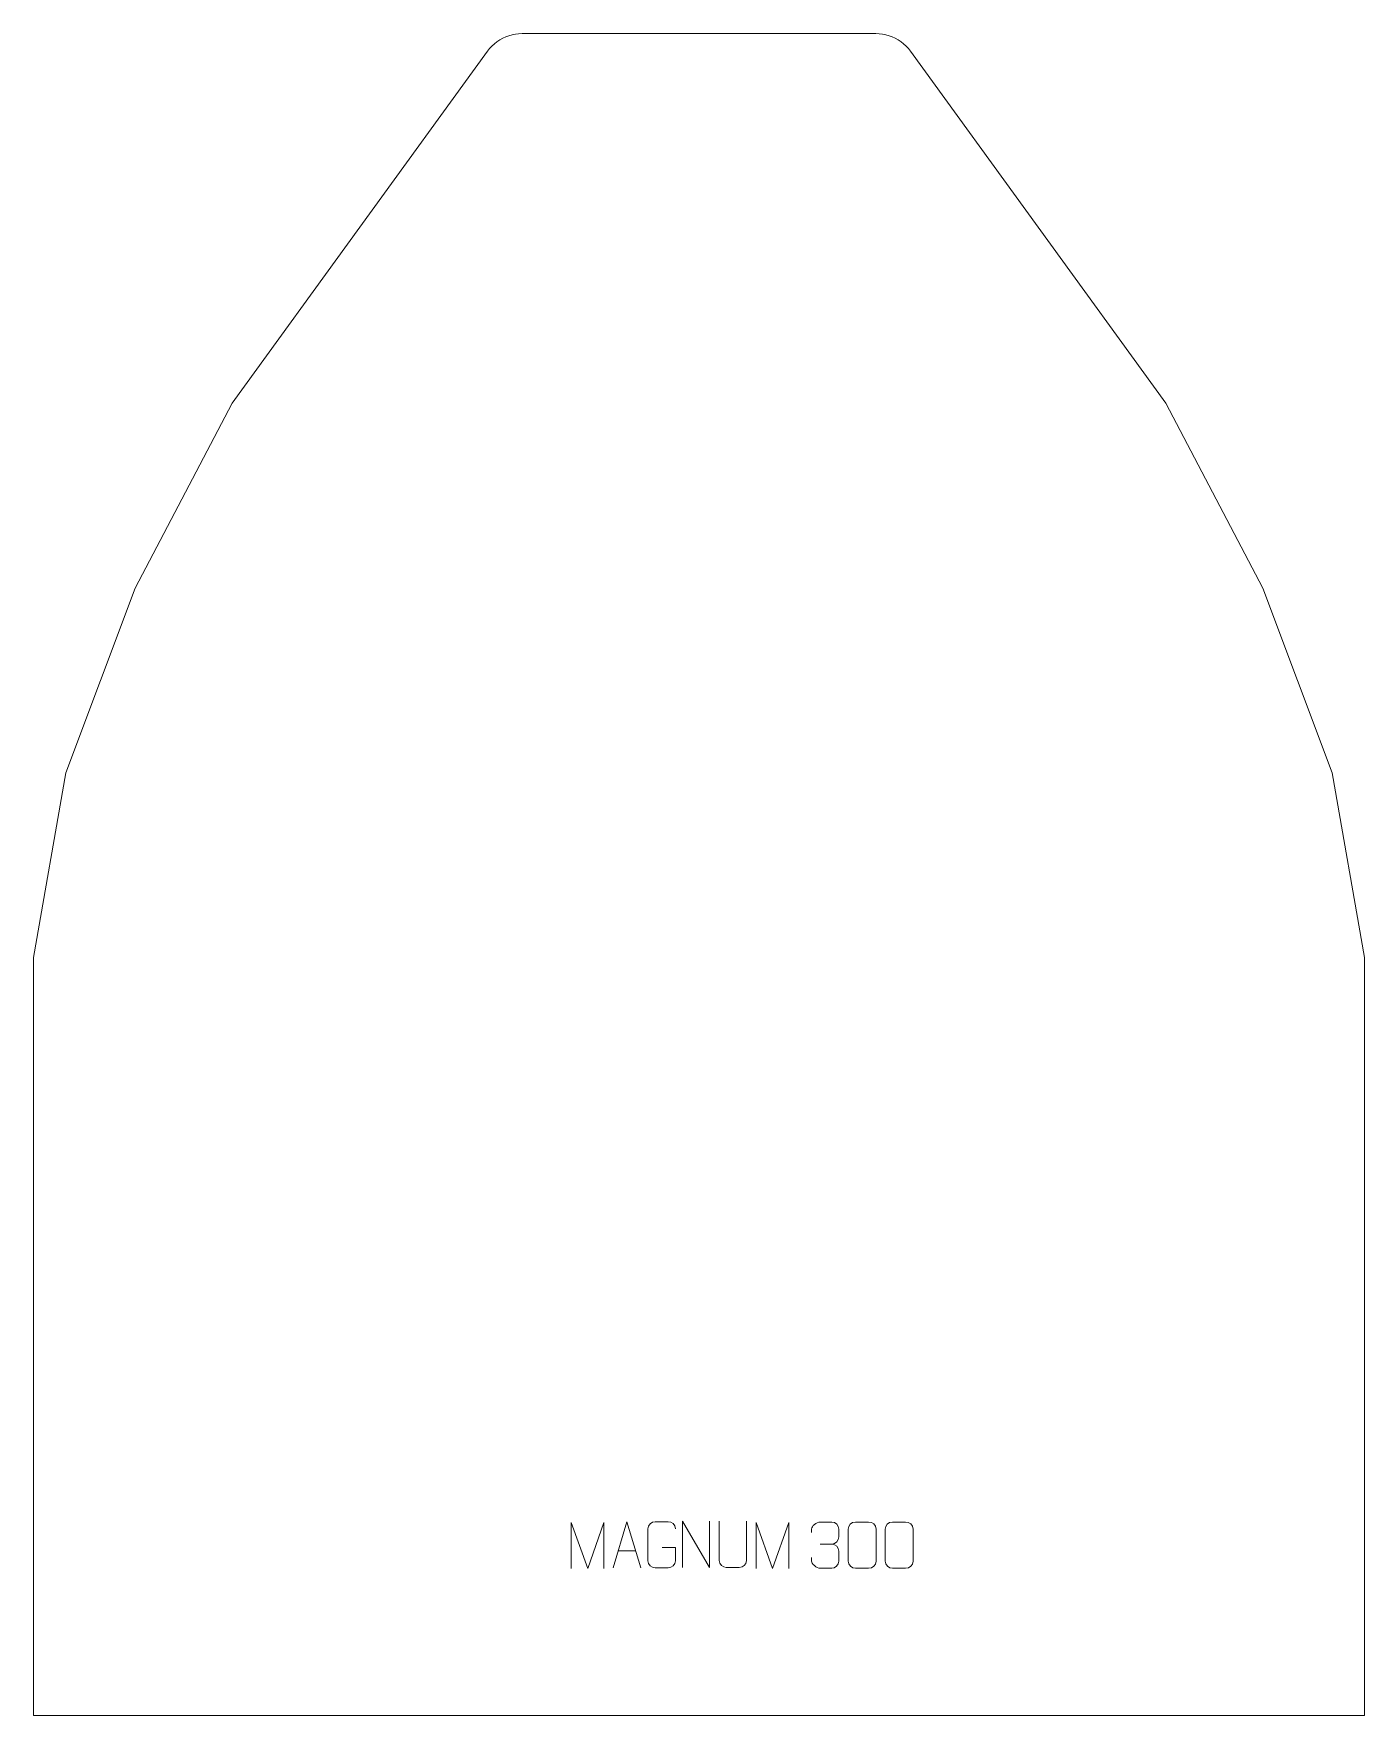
# Model space of a CAD drawing. Header units: millimetres. Extents: x -363 to 357, y 352 to 1262.
import ezdxf

# ---------------------------------------------------------------- set-up
doc = ezdxf.new("R2010")
doc.units = ezdxf.units.MM
doc.header["$MEASUREMENT"] = 0
doc.layers.add('layer 1', color=7, linetype='Continuous')

msp = doc.modelspace()

# ---------------------------------------------------------------- linework, layer by layer
at = {"layer": 'layer 1', "color": 242, "lineweight": 9}
msp.add_open_spline([(-98.6651, 1262.0834), (-98.6651, 1262.0834), (92.862, 1262.0834), (92.862, 1262.0834), (92.862, 1262.0834), (92.862, 1262.0834), (94.6692, 1262.0126), (94.6692, 1262.0126), (94.6692, 1262.0126), (94.6692, 1262.0126), (96.4648, 1261.8006), (96.4648, 1261.8006), (96.4648, 1261.8006), (96.4648, 1261.8006), (98.239, 1261.4478), (98.239, 1261.4478), (98.239, 1261.4478), (98.239, 1261.4478), (99.9783, 1260.9564), (99.9783, 1260.9564), (99.9783, 1260.9564), (99.9783, 1260.9564), (101.6756, 1260.3287), (101.6756, 1260.3287), (101.6756, 1260.3287), (101.6756, 1260.3287), (103.3166, 1259.5716), (103.3166, 1259.5716), (103.3166, 1259.5716), (103.3166, 1259.5716), (104.8938, 1258.6878), (104.8938, 1258.6878), (104.8938, 1258.6878), (104.8938, 1258.6878), (106.3965, 1257.6824), (106.3965, 1257.6824), (106.3965, 1257.6824), (106.3965, 1257.6824), (107.8158, 1256.5606), (107.8158, 1256.5606), (107.8158, 1256.5606), (107.8158, 1256.5606), (109.1434, 1255.3318), (109.1434, 1255.3318), (109.1434, 1255.3318), (109.1434, 1255.3318), (110.3705, 1254.0042), (110.3705, 1254.0042), (110.3705, 1254.0042), (110.3705, 1254.0042), (111.4876, 1252.5816), (111.4876, 1252.5816), (111.4876, 1252.5816), (111.4876, 1252.5816), (249.599, 1062.0845), (249.599, 1062.0845), (249.599, 1062.0845), (249.599, 1062.0845), (302.0982, 962.0853), (302.0982, 962.0853), (302.0982, 962.0853), (302.0982, 962.0853), (339.599, 862.0841), (339.599, 862.0841), (339.599, 862.0841), (339.599, 862.0841), (357.0991, 762.0845), (357.0991, 762.0845), (357.0991, 762.0845), (357.0991, 762.0845), (357.0991, 352.0842), (357.0991, 352.0842), (357.0991, 352.0842), (357.0991, 352.0842), (-362.9003, 352.0842), (-362.9003, 352.0842), (-362.9003, 352.0842), (-362.9003, 352.0842), (-362.9003, 762.0845), (-362.9003, 762.0845), (-362.9003, 762.0845), (-362.9003, 762.0845), (-345.4002, 862.0841), (-345.4002, 862.0841), (-345.4002, 862.0841), (-345.4002, 862.0841), (-307.9008, 962.0853), (-307.9008, 962.0853), (-307.9008, 962.0853), (-307.9008, 962.0853), (-255.402, 1062.0845), (-255.402, 1062.0845), (-255.402, 1062.0845), (-255.402, 1062.0845), (-117.2907, 1252.5816), (-117.2907, 1252.5816), (-117.2907, 1252.5816), (-117.2907, 1252.5816), (-116.1717, 1254.0042), (-116.1717, 1254.0042), (-116.1717, 1254.0042), (-116.1717, 1254.0042), (-114.9465, 1255.3318), (-114.9465, 1255.3318), (-114.9465, 1255.3318), (-114.9465, 1255.3318), (-113.6189, 1256.5606), (-113.6189, 1256.5606), (-113.6189, 1256.5606), (-113.6189, 1256.5606), (-112.1996, 1257.6824), (-112.1996, 1257.6824), (-112.1996, 1257.6824), (-112.1996, 1257.6824), (-110.6964, 1258.6878), (-110.6964, 1258.6878), (-110.6964, 1258.6878), (-110.6964, 1258.6878), (-109.1197, 1259.5716), (-109.1197, 1259.5716), (-109.1197, 1259.5716), (-109.1197, 1259.5716), (-107.4768, 1260.3287), (-107.4768, 1260.3287), (-107.4768, 1260.3287), (-107.4768, 1260.3287), (-105.7813, 1260.9564), (-105.7813, 1260.9564), (-105.7813, 1260.9564), (-105.7813, 1260.9564), (-104.0402, 1261.4478), (-104.0402, 1261.4478), (-104.0402, 1261.4478), (-104.0402, 1261.4478), (-102.2674, 1261.8006), (-102.2674, 1261.8006), (-102.2674, 1261.8006), (-102.2674, 1261.8006), (-100.4723, 1262.0126), (-100.4723, 1262.0126), (-100.4723, 1262.0126), (-100.4723, 1262.0126), (-98.6651, 1262.0834), (-98.6651, 1262.0834)], degree=3, knots=[0, 0, 0, 0, 0.02702703, 0.02702703, 0.02702703, 0.02702703, 0.05405405, 0.05405405, 0.05405405, 0.05405405, 0.08108108, 0.08108108, 0.08108108, 0.08108108, 0.10810811, 0.10810811, 0.10810811, 0.10810811, 0.13513514, 0.13513514, 0.13513514, 0.13513514, 0.16216216, 0.16216216, 0.16216216, 0.16216216, 0.18918919, 0.18918919, 0.18918919, 0.18918919, 0.21621622, 0.21621622, 0.21621622, 0.21621622, 0.24324324, 0.24324324, 0.24324324, 0.24324324, 0.27027027, 0.27027027, 0.27027027, 0.27027027, 0.2972973, 0.2972973, 0.2972973, 0.2972973, 0.32432432, 0.32432432, 0.32432432, 0.32432432, 0.35135135, 0.35135135, 0.35135135, 0.35135135, 0.37837838, 0.37837838, 0.37837838, 0.37837838, 0.40540541, 0.40540541, 0.40540541, 0.40540541, 0.43243243, 0.43243243, 0.43243243, 0.43243243, 0.45945946, 0.45945946, 0.45945946, 0.45945946, 0.48648649, 0.48648649, 0.48648649, 0.48648649, 0.51351351, 0.51351351, 0.51351351, 0.51351351, 0.54054054, 0.54054054, 0.54054054, 0.54054054, 0.56756757, 0.56756757, 0.56756757, 0.56756757, 0.59459459, 0.59459459, 0.59459459, 0.59459459, 0.62162162, 0.62162162, 0.62162162, 0.62162162, 0.64864865, 0.64864865, 0.64864865, 0.64864865, 0.67567568, 0.67567568, 0.67567568, 0.67567568, 0.7027027, 0.7027027, 0.7027027, 0.7027027, 0.72972973, 0.72972973, 0.72972973, 0.72972973, 0.75675676, 0.75675676, 0.75675676, 0.75675676, 0.78378378, 0.78378378, 0.78378378, 0.78378378, 0.81081081, 0.81081081, 0.81081081, 0.81081081, 0.83783784, 0.83783784, 0.83783784, 0.83783784, 0.86486486, 0.86486486, 0.86486486, 0.86486486, 0.89189189, 0.89189189, 0.89189189, 0.89189189, 0.91891892, 0.91891892, 0.91891892, 0.91891892, 0.94594595, 0.94594595, 0.94594595, 0.94594595, 1, 1, 1, 1], dxfattribs=at)
at = {"layer": 'layer 1', "color": 250, "lineweight": 9}
for points, knots in [([(-71.9872, 431.4669), (-71.9872, 431.4669), (-71.9872, 456.4248), (-71.9872, 456.4248), (-71.9872, 456.4248), (-71.9872, 456.4248), (-63.0621, 431.4669), (-63.0621, 431.4669), (-63.0621, 431.4669), (-63.0621, 431.4669), (-54.3022, 456.4243), (-54.3022, 456.4243), (-54.3022, 456.4243), (-54.3022, 456.4243), (-54.3022, 431.4669), (-54.3022, 431.4669)], [0, 0, 0, 0, 0.2, 0.2, 0.2, 0.2, 0.4, 0.4, 0.4, 0.4, 0.6, 0.6, 0.6, 0.6, 1, 1, 1, 1]), ([(-49.3369, 431.9418), (-49.3369, 431.9418), (-41.9659, 456.8953), (-41.9659, 456.8953), (-41.9659, 456.8953), (-41.9659, 456.8953), (-34.396, 431.9418), (-34.396, 431.9418)], [0, 0, 0, 0, 0.33333333, 0.33333333, 0.33333333, 0.33333333, 1, 1, 1, 1]), ([(-22.8255, 442.9206), (-22.8255, 442.9206), (-15.6574, 442.9206), (-15.6574, 442.9206), (-15.6574, 442.9206), (-15.6574, 442.9206), (-15.6574, 435.7525), (-15.6574, 435.7525), (-15.6574, 435.7525), (-15.7971, 433.4291), (-17.4743, 431.9495), (-19.6221, 431.9387), (-19.6221, 431.9387), (-21.9539, 431.9391), (-24.2859, 431.9391), (-26.6174, 431.9387), (-26.6174, 431.9387), (-28.5423, 431.8333), (-30.5145, 433.7178), (-30.5033, 435.7351), (-30.5033, 435.7351), (-30.5029, 441.5052), (-30.5029, 447.2749), (-30.5033, 453.0442), (-30.5033, 453.0442), (-30.4991, 455.1823), (-28.7523, 456.9015), (-26.6, 456.8881), (-26.6, 456.8881), (-24.2743, 456.8881), (-21.9482, 456.8881), (-19.6221, 456.8881), (-19.6221, 456.8881), (-17.6754, 456.9235), (-15.684, 455.432), (-15.6574, 452.9943)], [0, 0, 0, 0, 0.1, 0.1, 0.1, 0.1, 0.2, 0.2, 0.2, 0.2, 0.3, 0.3, 0.3, 0.3, 0.4, 0.4, 0.4, 0.4, 0.5, 0.5, 0.5, 0.5, 0.6, 0.6, 0.6, 0.6, 0.7, 0.7, 0.7, 0.7, 0.8, 0.8, 0.8, 0.8, 1, 1, 1, 1]), ([(-11.9109, 432.1746), (-11.9109, 432.1746), (-11.9109, 457.1281), (-11.9109, 457.1281), (-11.9109, 457.1281), (-11.9109, 457.1281), (2.7439, 432.1746), (2.7439, 432.1746), (2.7439, 432.1746), (2.7439, 432.1746), (2.7439, 457.1281), (2.7439, 457.1281)], [0, 0, 0, 0, 0.25, 0.25, 0.25, 0.25, 0.5, 0.5, 0.5, 0.5, 1, 1, 1, 1]), ([(22.7437, 457.1323), (22.7433, 451.5928), (22.8391, 441.391), (22.8395, 435.8506), (22.8395, 435.8506), (22.6997, 433.6111), (21.0225, 432.1849), (18.8748, 432.1744), (18.8748, 432.1744), (16.5429, 432.1748), (14.211, 432.1748), (11.8795, 432.1744), (11.8795, 432.1744), (9.9545, 432.0729), (7.9824, 433.8894), (7.9936, 435.8339), (7.9936, 435.8339), (7.9939, 441.3958), (8.0893, 451.5712), (8.0889, 457.1323)], [0, 0, 0, 0, 0.16666667, 0.16666667, 0.16666667, 0.16666667, 0.33333333, 0.33333333, 0.33333333, 0.33333333, 0.5, 0.5, 0.5, 0.5, 0.66666667, 0.66666667, 0.66666667, 0.66666667, 1, 1, 1, 1]), ([(28.0128, 431.4669), (28.0128, 431.4669), (28.0128, 456.4248), (28.0128, 456.4248), (28.0128, 456.4248), (28.0128, 456.4248), (36.9379, 431.4669), (36.9379, 431.4669), (36.9379, 431.4669), (36.9379, 431.4669), (45.6978, 456.4243), (45.6978, 456.4243), (45.6978, 456.4243), (45.6978, 456.4243), (45.6978, 431.4669), (45.6978, 431.4669)], [0, 0, 0, 0, 0.2, 0.2, 0.2, 0.2, 0.4, 0.4, 0.4, 0.4, 0.6, 0.6, 0.6, 0.6, 1, 1, 1, 1]), ([(57.9996, 450.9772), (57.9996, 450.9772), (57.9996, 452.8344), (57.9996, 452.8344), (57.9996, 452.8344), (57.9853, 454.5763), (60.6498, 456.6944), (62.7089, 456.6717), (62.7089, 456.6717), (64.773, 456.6717), (66.837, 456.6717), (68.9007, 456.6717), (68.9007, 456.6717), (71.0952, 456.6805), (72.6935, 454.8337), (72.7379, 452.9216), (72.7379, 452.9216), (72.7375, 451.4865), (72.7375, 450.0514), (72.7379, 448.6159), (72.7379, 448.6159), (72.6893, 446.9624), (71.0867, 444.7324), (68.8884, 444.7424), (68.8884, 444.7424), (71.0921, 444.7312), (72.7001, 442.928), (72.7541, 440.8685), (72.7541, 440.8685), (72.7537, 439.0838), (72.7537, 437.2991), (72.7541, 435.514), (72.7541, 435.514), (72.7642, 433.4526), (70.7093, 431.6895), (68.8884, 431.6976), (68.8884, 431.6976), (66.8231, 431.6979), (64.7579, 431.6979), (62.6923, 431.6976), (62.6923, 431.6976), (60.5237, 431.7091), (57.9927, 434.1093), (57.9741, 435.5711), (57.9741, 435.5711), (57.9741, 435.5711), (57.9741, 437.4797), (57.9741, 437.4797)], [0, 0, 0, 0, 0.07692308, 0.07692308, 0.07692308, 0.07692308, 0.15384615, 0.15384615, 0.15384615, 0.15384615, 0.23076923, 0.23076923, 0.23076923, 0.23076923, 0.30769231, 0.30769231, 0.30769231, 0.30769231, 0.38461538, 0.38461538, 0.38461538, 0.38461538, 0.46153846, 0.46153846, 0.46153846, 0.46153846, 0.53846154, 0.53846154, 0.53846154, 0.53846154, 0.61538462, 0.61538462, 0.61538462, 0.61538462, 0.69230769, 0.69230769, 0.69230769, 0.69230769, 0.76923077, 0.76923077, 0.76923077, 0.76923077, 0.84615385, 0.84615385, 0.84615385, 0.84615385, 1, 1, 1, 1]), ([(81.7835, 456.684), (84.1496, 456.684), (86.5161, 456.684), (88.8826, 456.684), (88.8826, 456.684), (90.8631, 456.7196), (92.8891, 455.2253), (92.9162, 452.7832), (92.9162, 452.7832), (92.9158, 447.0258), (92.9158, 441.268), (92.9162, 435.5098), (92.9162, 435.5098), (92.7741, 433.1822), (91.0677, 431.6999), (88.8826, 431.6891), (88.8826, 431.6891), (86.5102, 431.6895), (84.1378, 431.6895), (81.7658, 431.6891), (81.7658, 431.6891), (79.8073, 431.5835), (77.8009, 433.4714), (77.8123, 435.4924), (77.8123, 435.4924), (77.8127, 441.273), (77.8127, 447.0533), (77.8123, 452.8331), (77.8123, 452.8331), (77.8166, 454.9751), (79.5937, 456.6976), (81.7835, 456.684)], [0, 0, 0, 0, 0.11111111, 0.11111111, 0.11111111, 0.11111111, 0.22222222, 0.22222222, 0.22222222, 0.22222222, 0.33333333, 0.33333333, 0.33333333, 0.33333333, 0.44444444, 0.44444444, 0.44444444, 0.44444444, 0.55555556, 0.55555556, 0.55555556, 0.55555556, 0.66666667, 0.66666667, 0.66666667, 0.66666667, 0.77777778, 0.77777778, 0.77777778, 0.77777778, 1, 1, 1, 1]), ([(101.7835, 456.684), (104.1496, 456.684), (106.5161, 456.684), (108.8826, 456.684), (108.8826, 456.684), (110.8631, 456.7196), (112.8891, 455.2253), (112.9162, 452.7832), (112.9162, 452.7832), (112.9158, 447.0258), (112.9158, 441.268), (112.9162, 435.5098), (112.9162, 435.5098), (112.7741, 433.1822), (111.0677, 431.6999), (108.8826, 431.6891), (108.8826, 431.6891), (106.5102, 431.6895), (104.1378, 431.6895), (101.7658, 431.6891), (101.7658, 431.6891), (99.8073, 431.5835), (97.8009, 433.4714), (97.8123, 435.4924), (97.8123, 435.4924), (97.8127, 441.273), (97.8127, 447.0533), (97.8123, 452.8331), (97.8123, 452.8331), (97.8166, 454.9751), (99.5937, 456.6976), (101.7835, 456.684)], [0, 0, 0, 0, 0.11111111, 0.11111111, 0.11111111, 0.11111111, 0.22222222, 0.22222222, 0.22222222, 0.22222222, 0.33333333, 0.33333333, 0.33333333, 0.33333333, 0.44444444, 0.44444444, 0.44444444, 0.44444444, 0.55555556, 0.55555556, 0.55555556, 0.55555556, 0.66666667, 0.66666667, 0.66666667, 0.66666667, 0.77777778, 0.77777778, 0.77777778, 0.77777778, 1, 1, 1, 1])]:
    msp.add_open_spline(points, degree=3, knots=knots, dxfattribs=at)
for points in [[(-46.6143, 441.1912), (-46.6143, 441.1912), (-37.1186, 441.1912), (-37.1186, 441.1912)], [(62.7093, 444.732), (62.7093, 444.732), (68.9057, 444.732), (68.9057, 444.732)]]:
    msp.add_open_spline(points, degree=3, dxfattribs=at)

doc.saveas('drawing.dxf')
